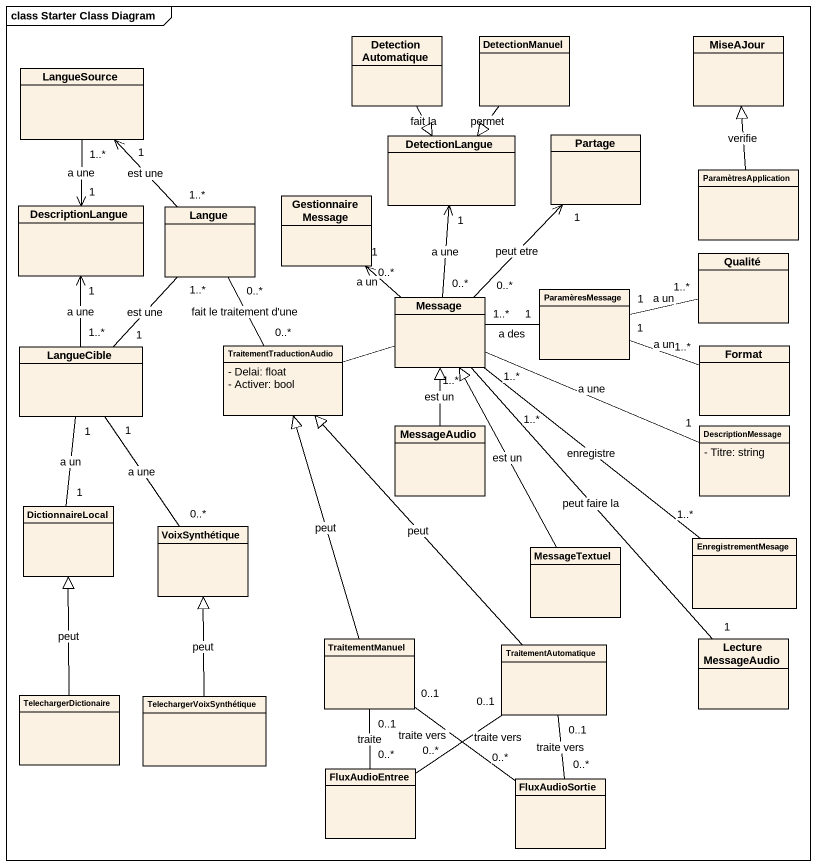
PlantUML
@startuml
mainframe class Starter Class Diagram
hide circle
hide empty members
skinparam classAttributeIconSize 0
class LangueSource
class DetectionAutomatique
class DetectionManuel
class MiseAJour
class DetectionLangue
class Partage
class DescriptionLangue
class Langue
class GestionnaireMessage
class ParamètresApplication
class Qualité
class Message
class ParamèresMessage
class LangueCible
class TraitementTraductionAudio {
  - Delai: float
  - Activer: bool
}
class Format
class MessageAudio
class DescriptionMessage {
  - Titre: string
}
class DictionnaireLocal
class VoixSynthétique
class MessageTextuel
class EnregistrementMesage
class TraitementManuel
class TraitementAutomatique
class LectureMessageAudio
class TelechargerDictionaire
class TelechargerVoixSynthétique
class FluxAudioEntree
class FluxAudioSortie
LangueSource "1..*" --> "1" DescriptionLangue : a une
DetectionAutomatique --|> DetectionLangue : fait la
DetectionManuel --|> DetectionLangue : permet
Langue "1..*" -up-> "1" LangueSource : est une
Langue "1..*" -- "1" LangueCible : est une
ParamètresApplication -up-|> MiseAJour : verifie
Message "0..*" -up-> "1" DetectionLangue : a une
Message "0..*" -up-> "1" Partage : peut etre
Message "0..*" -up-> "1" GestionnaireMessage : a un
Message "1..*" -right- "1" ParamèresMessage : a des
Message -left- TraitementTraductionAudio
Message "1..*" -right- "1" DescriptionMessage : a une
Message "1..*" -- "1..*" EnregistrementMesage : enregistre
Message "1..*" -- "1" LectureMessageAudio : peut faire la
ParamèresMessage "1" -right- "1..*" Qualité : a un
ParamèresMessage "1" -right- "1..*" Format : a un
LangueCible "1..*" -up-> "1" DescriptionLangue : a une
LangueCible "1" -- "0..*" VoixSynthétique : a une
TraitementTraductionAudio "0..*" -up- "0..*" Langue : fait le traitement d'une
MessageAudio -up-|> Message : est un
DictionnaireLocal "1" -up- "1" LangueCible : a un
MessageTextuel -up-|> Message : est un
TraitementManuel -up-|> TraitementTraductionAudio : peut
TraitementAutomatique -up-|> TraitementTraductionAudio : peut
TelechargerDictionaire -up-|> DictionnaireLocal : peut
TelechargerVoixSynthétique -up-|> VoixSynthétique : peut
FluxAudioEntree "0..*" -up- "0..1" TraitementManuel : traite
FluxAudioEntree "0..*" -up- "0..1" TraitementAutomatique : traite vers
FluxAudioSortie "0..*" -up- "0..1" TraitementManuel : traite vers
FluxAudioSortie "0..*" -up- "0..1" TraitementAutomatique : traite vers
@enduml
